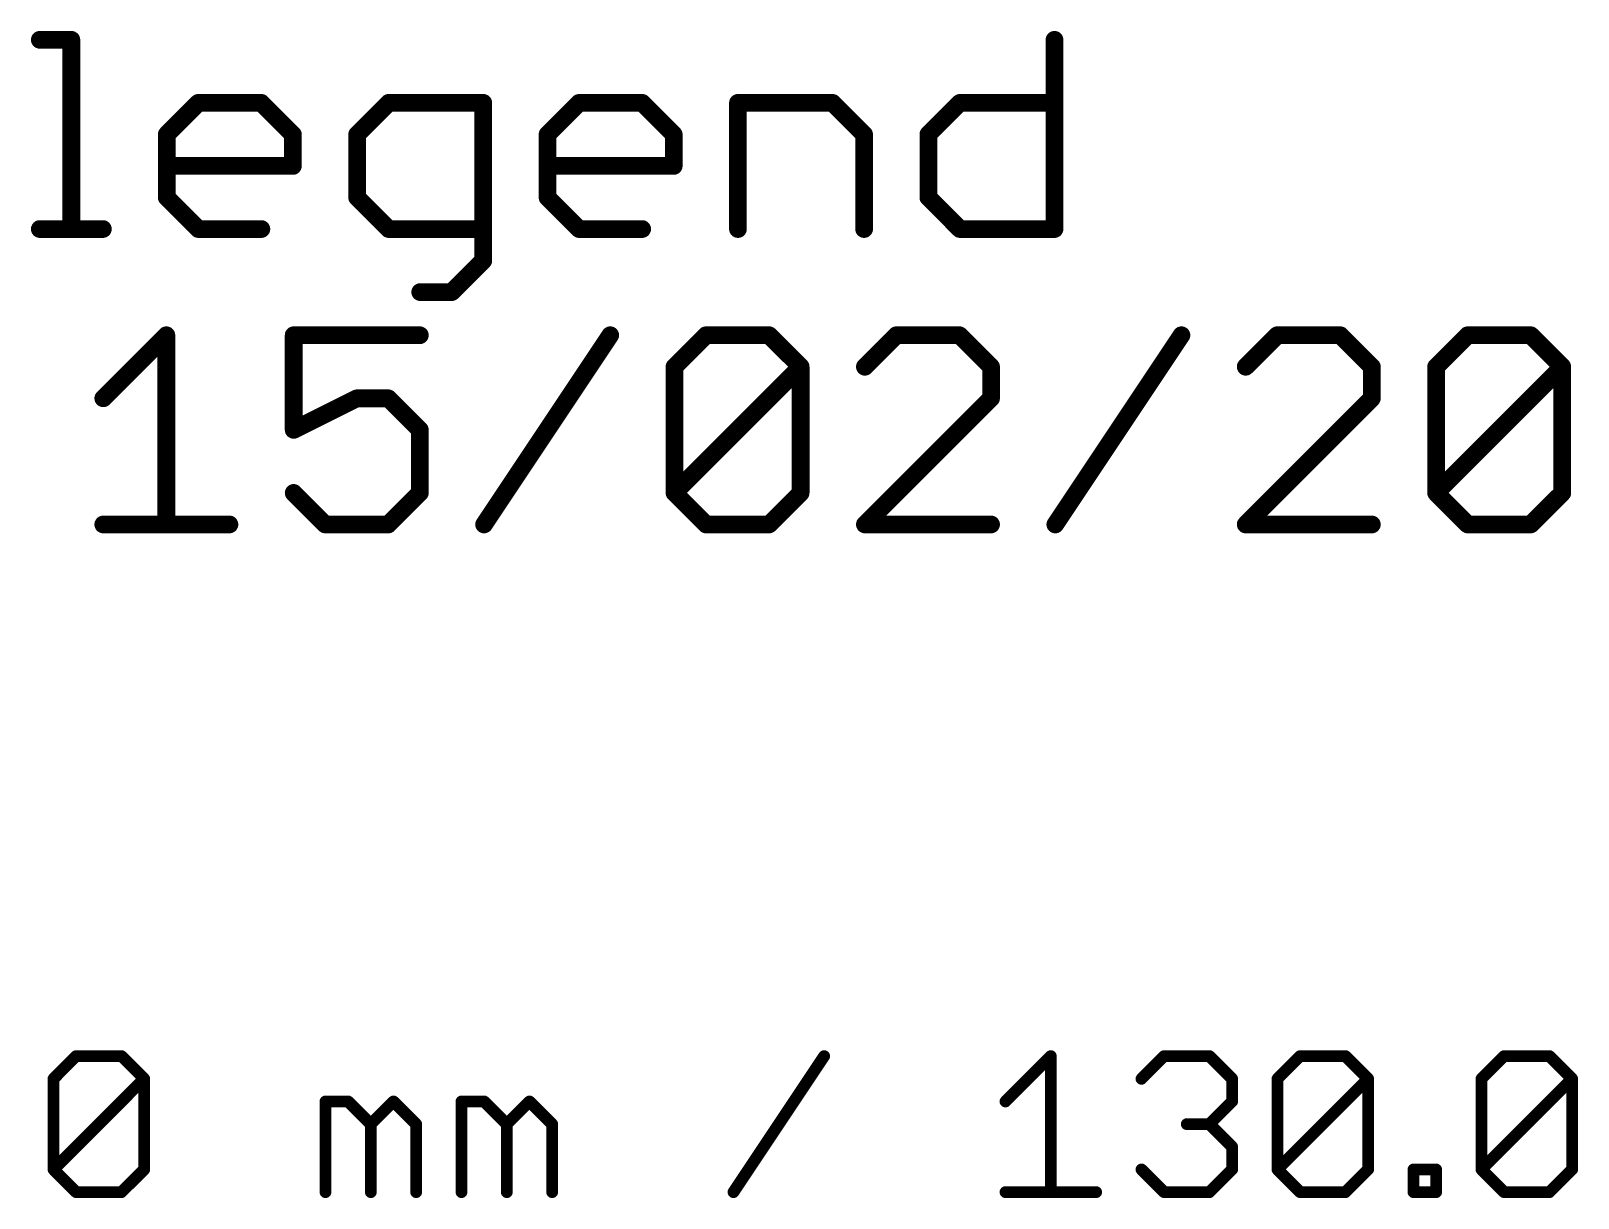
# Model space of a CAD drawing. Extents: x -84 to 54, y -45 to 6.
# Drawn here: x 24.06 to 37.36, y -32.41 to -22.37 of the extents above; entities that cross this region are included whole.
import ezdxf

# ---------------------------------------------------------------- set-up
doc = ezdxf.new("R2010")
doc.units = 0
doc.layers.add('144', color=253, linetype='CONTINUOUS')

msp = doc.modelspace()

# ---------------------------------------------------------------- linework, layer by layer
at = {"layer": '144'}
for points, const_width in [([(24.1319, -22.4481), (24.403, -22.4481)], 0.1524), ([(24.403, -22.4481), (24.403, -24.075)], 0.1524), ([(32.8563, -22.4481), (32.8563, -24.075)], 0.1524), ([(25.2233, -23.2616), (25.4944, -22.9904)], 0.1524), ([(25.4944, -22.9904), (26.0367, -22.9904)], 0.1524), ([(26.0367, -22.9904), (26.3079, -23.2616)], 0.1524), ([(27.1315, -22.9904), (26.8604, -23.2616)], 0.1524), ([(27.945, -22.9904), (27.1315, -22.9904)], 0.1524), ([(27.945, -24.3461), (27.945, -22.9904)], 0.1524), ([(28.4975, -23.2616), (28.7686, -22.9904)], 0.1524), ([(28.7686, -22.9904), (29.3109, -22.9904)], 0.1524), ([(29.3109, -22.9904), (29.5821, -23.2616)], 0.1524), ([(30.1346, -24.075), (30.1346, -22.9904)], 0.1524), ([(30.1346, -22.9904), (30.948, -22.9904)], 0.1524), ([(30.948, -22.9904), (31.2192, -23.2616)], 0.1524), ([(31.7717, -23.2616), (32.0428, -22.9904)], 0.1524), ([(32.0428, -22.9904), (32.8563, -22.9904)], 0.1524), ([(25.2233, -23.8039), (25.2233, -23.2616)], 0.1524), ([(26.3079, -23.2616), (26.3079, -23.5327)], 0.1524), ([(26.8604, -23.2616), (26.8604, -23.8039)], 0.1524), ([(28.4975, -23.8039), (28.4975, -23.2616)], 0.1524), ([(29.5821, -23.2616), (29.5821, -23.5327)], 0.1524), ([(31.2192, -23.2616), (31.2192, -24.075)], 0.1524), ([(31.7717, -23.8039), (31.7717, -23.2616)], 0.1524), ([(26.3079, -23.5327), (25.2233, -23.5327)], 0.1524), ([(29.5821, -23.5327), (28.4975, -23.5327)], 0.1524), ([(25.4944, -24.075), (25.2233, -23.8039)], 0.1524), ([(26.8604, -23.8039), (27.1315, -24.075)], 0.1524), ([(28.7686, -24.075), (28.4975, -23.8039)], 0.1524), ([(32.0428, -24.075), (31.7717, -23.8039)], 0.1524), ([(24.1319, -24.075), (24.6742, -24.075)], 0.1524), ([(26.0367, -24.075), (25.4944, -24.075)], 0.1524), ([(27.1315, -24.075), (27.945, -24.075)], 0.1524), ([(29.3109, -24.075), (28.7686, -24.075)], 0.1524), ([(32.8563, -24.075), (32.0428, -24.075)], 0.1524), ([(27.6738, -24.6173), (27.945, -24.3461)], 0.1524), ([(27.4027, -24.6173), (27.6738, -24.6173)], 0.1524), ([(24.6776, -25.5304), (25.2199, -24.9881)], 0.1524), ([(25.2199, -24.9881), (25.2199, -26.615)], 0.1524), ([(27.3993, -24.9881), (26.3147, -24.9881)], 0.1524), ([(26.3147, -24.9881), (26.3147, -25.8016)], 0.1524), ([(27.9518, -26.615), (29.0364, -24.9881)], 0.1524), ([(29.5889, -25.2592), (29.86, -24.9881)], 0.1524), ([(29.86, -24.9881), (30.4023, -24.9881)], 0.1524), ([(30.4023, -24.9881), (30.6735, -25.2592)], 0.1524), ([(31.4971, -24.9881), (31.226, -25.2592)], 0.1524), ([(32.0394, -24.9881), (31.4971, -24.9881)], 0.1524), ([(32.3106, -25.2592), (32.0394, -24.9881)], 0.1524), ([(32.8631, -26.615), (33.9477, -24.9881)], 0.1524), ([(34.7713, -24.9881), (34.5002, -25.2592)], 0.1524), ([(35.3136, -24.9881), (34.7713, -24.9881)], 0.1524), ([(35.5848, -25.2592), (35.3136, -24.9881)], 0.1524), ([(36.1373, -25.2592), (36.4084, -24.9881)], 0.1524), ([(36.4084, -24.9881), (36.9507, -24.9881)], 0.1524), ([(36.9507, -24.9881), (37.2219, -25.2592)], 0.1524), ([(29.5889, -26.3439), (29.5889, -25.2592)], 0.1524), ([(29.5889, -26.3439), (30.6735, -25.2592)], 0.1524), ([(30.6735, -25.2592), (30.6735, -26.3439)], 0.1524), ([(32.3106, -25.5304), (32.3106, -25.2592)], 0.1524), ([(35.5848, -25.5304), (35.5848, -25.2592)], 0.1524), ([(36.1373, -26.3439), (36.1373, -25.2592)], 0.1524), ([(36.1373, -26.3439), (37.2219, -25.2592)], 0.1524), ([(37.2219, -25.2592), (37.2219, -26.3439)], 0.1524), ([(26.3147, -25.8016), (26.857, -25.5304)], 0.1524), ([(26.857, -25.5304), (27.1281, -25.5304)], 0.1524), ([(27.1281, -25.5304), (27.3993, -25.8016)], 0.1524), ([(31.226, -26.615), (32.3106, -25.5304)], 0.1524), ([(34.5002, -26.615), (35.5848, -25.5304)], 0.1524), ([(27.3993, -25.8016), (27.3993, -26.3439)], 0.1524), ([(26.5858, -26.615), (26.3147, -26.3439)], 0.1524), ([(27.3993, -26.3439), (27.1281, -26.615)], 0.1524), ([(29.86, -26.615), (29.5889, -26.3439)], 0.1524), ([(30.6735, -26.3439), (30.4023, -26.615)], 0.1524), ([(36.4084, -26.615), (36.1373, -26.3439)], 0.1524), ([(37.2219, -26.3439), (36.9507, -26.615)], 0.1524), ([(24.6776, -26.615), (25.7622, -26.615)], 0.1524), ([(27.1281, -26.615), (26.5858, -26.615)], 0.1524), ([(30.4023, -26.615), (29.86, -26.615)], 0.1524), ([(32.3106, -26.615), (31.226, -26.615)], 0.1524), ([(35.5848, -26.615), (34.5002, -26.615)], 0.1524), ([(36.9507, -26.615), (36.4084, -26.615)], 0.1524), ([(24.2497, -31.381), (24.4445, -31.1861)], 0.1016), ([(24.4445, -31.1861), (24.8343, -31.1861)], 0.1016), ([(24.8343, -31.1861), (25.0292, -31.381)], 0.1016), ([(30.0962, -32.3554), (30.8757, -31.1861)], 0.1016), ([(32.4348, -31.5759), (32.8245, -31.1861)], 0.1016), ([(32.8245, -31.1861), (32.8245, -32.3554)], 0.1016), ([(33.6041, -31.381), (33.7989, -31.1861)], 0.1016), ([(33.7989, -31.1861), (34.1887, -31.1861)], 0.1016), ([(34.1887, -31.1861), (34.3836, -31.381)], 0.1016), ([(34.7734, -31.381), (34.9682, -31.1861)], 0.1016), ([(34.9682, -31.1861), (35.358, -31.1861)], 0.1016), ([(35.358, -31.1861), (35.5529, -31.381)], 0.1016), ([(36.5273, -31.381), (36.7221, -31.1861)], 0.1016), ([(36.7221, -31.1861), (37.1119, -31.1861)], 0.1016), ([(37.1119, -31.1861), (37.3068, -31.381)], 0.1016), ([(24.2497, -32.1606), (24.2497, -31.381)], 0.1016), ([(24.2497, -32.1606), (25.0292, -31.381)], 0.1016), ([(25.0292, -31.381), (25.0292, -32.1606)], 0.1016), ([(34.3836, -31.381), (34.3836, -31.5759)], 0.1016), ([(34.7734, -32.1606), (34.7734, -31.381)], 0.1016), ([(34.7734, -32.1606), (35.5529, -31.381)], 0.1016), ([(35.5529, -31.381), (35.5529, -32.1606)], 0.1016), ([(36.5273, -32.1606), (36.5273, -31.381)], 0.1016), ([(36.5273, -32.1606), (37.3068, -31.381)], 0.1016), ([(37.3068, -31.381), (37.3068, -32.1606)], 0.1016), ([(26.5883, -32.3554), (26.5883, -31.5759)], 0.1016), ([(26.5883, -31.5759), (26.7831, -31.5759)], 0.1016), ([(26.7831, -31.5759), (26.978, -31.7708)], 0.1016), ([(26.978, -31.7708), (27.1729, -31.5759)], 0.1016), ([(27.1729, -31.5759), (27.3678, -31.7708)], 0.1016), ([(27.7576, -32.3554), (27.7576, -31.5759)], 0.1016), ([(27.7576, -31.5759), (27.9524, -31.5759)], 0.1016), ([(27.9524, -31.5759), (28.1473, -31.7708)], 0.1016), ([(28.1473, -31.7708), (28.3422, -31.5759)], 0.1016), ([(28.3422, -31.5759), (28.5371, -31.7708)], 0.1016), ([(34.3836, -31.5759), (34.1887, -31.7708)], 0.1016), ([(26.978, -31.7708), (26.978, -32.3554)], 0.1016), ([(27.3678, -31.7708), (27.3678, -32.3554)], 0.1016), ([(28.1473, -31.7708), (28.1473, -32.3554)], 0.1016), ([(28.5371, -31.7708), (28.5371, -32.3554)], 0.1016), ([(34.1887, -31.7708), (33.9938, -31.7708)], 0.1016), ([(34.1887, -31.7708), (34.3836, -31.9657)], 0.1016), ([(34.3836, -31.9657), (34.3836, -32.1606)], 0.1016), ([(24.4445, -32.3554), (24.2497, -32.1606)], 0.1016), ([(25.0292, -32.1606), (24.8343, -32.3554)], 0.1016), ([(33.7989, -32.3554), (33.6041, -32.1606)], 0.1016), ([(34.3836, -32.1606), (34.1887, -32.3554)], 0.1016), ([(34.9682, -32.3554), (34.7734, -32.1606)], 0.1016), ([(35.5529, -32.1606), (35.358, -32.3554)], 0.1016), ([(35.9427, -32.3554), (35.9427, -32.1606)], 0.1016), ([(35.9427, -32.1606), (36.1375, -32.1606)], 0.1016), ([(36.1375, -32.1606), (36.1375, -32.3554)], 0.1016), ([(36.7221, -32.3554), (36.5273, -32.1606)], 0.1016), ([(37.3068, -32.1606), (37.1119, -32.3554)], 0.1016), ([(24.8343, -32.3554), (24.4445, -32.3554)], 0.1016), ([(32.4348, -32.3554), (33.2143, -32.3554)], 0.1016), ([(34.1887, -32.3554), (33.7989, -32.3554)], 0.1016), ([(35.358, -32.3554), (34.9682, -32.3554)], 0.1016), ([(36.1375, -32.3554), (35.9427, -32.3554)], 0.1016), ([(37.1119, -32.3554), (36.7221, -32.3554)], 0.1016)]:
    msp.add_lwpolyline(points, dxfattribs=dict(at, const_width=const_width))
for points, const_width in [([(24.1319, -22.41, 1), (24.1319, -22.4862)], 0.0762), ([(24.4411, -22.4481, 1), (24.3649, -22.4481)], 0.0762), ([(24.403, -22.4862, 1), (24.403, -22.41)], 0.0762), ([(32.8944, -22.4481, 1), (32.8182, -22.4481)], 0.0762), ([(25.4944, -22.9523, 1), (25.4944, -23.0285)], 0.0762), ([(25.5213, -23.0173, 1), (25.4675, -22.9635)], 0.0762), ([(26.0636, -22.9635, 1), (26.0098, -23.0173)], 0.0762), ([(26.0367, -23.0285, 1), (26.0367, -22.9523)], 0.0762), ([(27.1315, -22.9523, 1), (27.1315, -23.0285)], 0.0762), ([(27.1584, -23.0173, 1), (27.1046, -22.9635)], 0.0762), ([(27.9831, -22.9904, 1), (27.9069, -22.9904)], 0.0762), ([(27.945, -23.0285, 1), (27.945, -22.9523)], 0.0762), ([(28.7686, -22.9523, 1), (28.7686, -23.0285)], 0.0762), ([(28.7955, -23.0173, 1), (28.7417, -22.9635)], 0.0762), ([(29.3378, -22.9635, 1), (29.284, -23.0173)], 0.0762), ([(29.3109, -23.0285, 1), (29.3109, -22.9523)], 0.0762), ([(30.1727, -22.9904, 1), (30.0965, -22.9904)], 0.0762), ([(30.1346, -22.9523, 1), (30.1346, -23.0285)], 0.0762), ([(30.9749, -22.9635, 1), (30.9211, -23.0173)], 0.0762), ([(30.948, -23.0285, 1), (30.948, -22.9523)], 0.0762), ([(32.0428, -22.9523, 1), (32.0428, -23.0285)], 0.0762), ([(32.0697, -23.0173, 1), (32.0159, -22.9635)], 0.0762), ([(32.8563, -23.0285, 1), (32.8563, -22.9523)], 0.0762), ([(25.2614, -23.2616, 1), (25.1852, -23.2616)], 0.0762), ([(25.1964, -23.2347, 1), (25.2502, -23.2885)], 0.0762), ([(26.346, -23.2616, 1), (26.2698, -23.2616)], 0.0762), ([(26.281, -23.2885, 1), (26.3348, -23.2347)], 0.0762), ([(26.8985, -23.2616, 1), (26.8223, -23.2616)], 0.0762), ([(26.8335, -23.2347, 1), (26.8873, -23.2885)], 0.0762), ([(28.5356, -23.2616, 1), (28.4594, -23.2616)], 0.0762), ([(28.4706, -23.2347, 1), (28.5244, -23.2885)], 0.0762), ([(29.6202, -23.2616, 1), (29.544, -23.2616)], 0.0762), ([(29.5552, -23.2885, 1), (29.609, -23.2347)], 0.0762), ([(31.2573, -23.2616, 1), (31.1811, -23.2616)], 0.0762), ([(31.1923, -23.2885, 1), (31.2461, -23.2347)], 0.0762), ([(31.8098, -23.2616, 1), (31.7336, -23.2616)], 0.0762), ([(31.7448, -23.2347, 1), (31.7986, -23.2885)], 0.0762), ([(25.2233, -23.4946, 1), (25.2233, -23.5708)], 0.0762), ([(26.2698, -23.5327, 1), (26.346, -23.5327)], 0.0762), ([(26.3079, -23.5708, 1), (26.3079, -23.4946)], 0.0762), ([(28.4975, -23.4946, 1), (28.4975, -23.5708)], 0.0762), ([(29.544, -23.5327, 1), (29.6202, -23.5327)], 0.0762), ([(29.5821, -23.5708, 1), (29.5821, -23.4946)], 0.0762), ([(25.1852, -23.8039, 1), (25.2614, -23.8039)], 0.0762), ([(25.2502, -23.777, 1), (25.1964, -23.8308)], 0.0762), ([(26.8223, -23.8039, 1), (26.8985, -23.8039)], 0.0762), ([(26.8873, -23.777, 1), (26.8335, -23.8308)], 0.0762), ([(28.4594, -23.8039, 1), (28.5356, -23.8039)], 0.0762), ([(28.5244, -23.777, 1), (28.4706, -23.8308)], 0.0762), ([(31.7336, -23.8039, 1), (31.8098, -23.8039)], 0.0762), ([(31.7986, -23.777, 1), (31.7448, -23.8308)], 0.0762), ([(24.1319, -24.0369, 1), (24.1319, -24.1131)], 0.0762), ([(24.3649, -24.075, 1), (24.4411, -24.075)], 0.0762), ([(24.6742, -24.1131, 1), (24.6742, -24.0369)], 0.0762), ([(25.4944, -24.0369, 1), (25.4944, -24.1131)], 0.0762), ([(25.4675, -24.1019, 1), (25.5213, -24.0481)], 0.0762), ([(26.0367, -24.1131, 1), (26.0367, -24.0369)], 0.0762), ([(27.1315, -24.0369, 1), (27.1315, -24.1131)], 0.0762), ([(27.1046, -24.1019, 1), (27.1584, -24.0481)], 0.0762), ([(27.945, -24.1131, 1), (27.945, -24.0369)], 0.0762), ([(28.7686, -24.0369, 1), (28.7686, -24.1131)], 0.0762), ([(28.7417, -24.1019, 1), (28.7955, -24.0481)], 0.0762), ([(29.3109, -24.1131, 1), (29.3109, -24.0369)], 0.0762), ([(30.0965, -24.075, 1), (30.1727, -24.075)], 0.0762), ([(31.1811, -24.075, 1), (31.2573, -24.075)], 0.0762), ([(32.0428, -24.0369, 1), (32.0428, -24.1131)], 0.0762), ([(32.0159, -24.1019, 1), (32.0697, -24.0481)], 0.0762), ([(32.8182, -24.075, 1), (32.8944, -24.075)], 0.0762), ([(32.8563, -24.1131, 1), (32.8563, -24.0369)], 0.0762), ([(27.9069, -24.3461, 1), (27.9831, -24.3461)], 0.0762), ([(27.9719, -24.373, 1), (27.9181, -24.3192)], 0.0762), ([(27.4027, -24.5792, 1), (27.4027, -24.6554)], 0.0762), ([(27.6469, -24.5904, 1), (27.7007, -24.6442)], 0.0762), ([(27.6738, -24.6554, 1), (27.6738, -24.5792)], 0.0762), ([(25.258, -24.9881, 1), (25.1818, -24.9881)], 0.0762), ([(25.2468, -25.015, 1), (25.193, -24.9612)], 0.0762), ([(26.3147, -24.95, 1), (26.3147, -25.0262)], 0.0762), ([(26.3528, -24.9881, 1), (26.2766, -24.9881)], 0.0762), ([(27.3993, -25.0262, 1), (27.3993, -24.95)], 0.0762), ([(29.0681, -25.0092, 1), (29.0047, -24.967)], 0.0762), ([(29.86, -24.95, 1), (29.86, -25.0262)], 0.0762), ([(29.8869, -25.015, 1), (29.8331, -24.9612)], 0.0762), ([(30.4292, -24.9612, 1), (30.3754, -25.015)], 0.0762), ([(30.4023, -25.0262, 1), (30.4023, -24.95)], 0.0762), ([(31.4971, -24.95, 1), (31.4971, -25.0262)], 0.0762), ([(31.524, -25.015, 1), (31.4702, -24.9612)], 0.0762), ([(32.0663, -24.9612, 1), (32.0125, -25.015)], 0.0762), ([(32.0394, -25.0262, 1), (32.0394, -24.95)], 0.0762), ([(33.9794, -25.0092, 1), (33.916, -24.967)], 0.0762), ([(34.7713, -24.95, 1), (34.7713, -25.0262)], 0.0762), ([(34.7982, -25.015, 1), (34.7444, -24.9612)], 0.0762), ([(35.3405, -24.9612, 1), (35.2867, -25.015)], 0.0762), ([(35.3136, -25.0262, 1), (35.3136, -24.95)], 0.0762), ([(36.4084, -24.95, 1), (36.4084, -25.0262)], 0.0762), ([(36.4353, -25.015, 1), (36.3815, -24.9612)], 0.0762), ([(36.9776, -24.9612, 1), (36.9238, -25.015)], 0.0762), ([(36.9507, -25.0262, 1), (36.9507, -24.95)], 0.0762), ([(29.627, -25.2592, 1), (29.5508, -25.2592)], 0.0762), ([(29.562, -25.2323, 1), (29.6158, -25.2861)], 0.0762), ([(30.7116, -25.2592, 1), (30.6354, -25.2592)], 0.0762), ([(30.7004, -25.2861, 1), (30.6466, -25.2323)], 0.0762), ([(30.6466, -25.2861, 1), (30.7004, -25.2323)], 0.0762), ([(31.1991, -25.2323, 1), (31.2529, -25.2861)], 0.0762), ([(32.3487, -25.2592, 1), (32.2725, -25.2592)], 0.0762), ([(32.2837, -25.2861, 1), (32.3375, -25.2323)], 0.0762), ([(34.4733, -25.2323, 1), (34.5271, -25.2861)], 0.0762), ([(35.6229, -25.2592, 1), (35.5467, -25.2592)], 0.0762), ([(35.5579, -25.2861, 1), (35.6117, -25.2323)], 0.0762), ([(36.1754, -25.2592, 1), (36.0992, -25.2592)], 0.0762), ([(36.1104, -25.2323, 1), (36.1642, -25.2861)], 0.0762), ([(37.26, -25.2592, 1), (37.1838, -25.2592)], 0.0762), ([(37.2488, -25.2861, 1), (37.195, -25.2323)], 0.0762), ([(37.195, -25.2861, 1), (37.2488, -25.2323)], 0.0762), ([(24.6507, -25.5035, 1), (24.7045, -25.5573)], 0.0762), ([(26.857, -25.4923, 1), (26.857, -25.5685)], 0.0762), ([(26.874, -25.5645, 1), (26.84, -25.4963)], 0.0762), ([(27.155, -25.5035, 1), (27.1012, -25.5573)], 0.0762), ([(27.1281, -25.5685, 1), (27.1281, -25.4923)], 0.0762), ([(32.2725, -25.5304, 1), (32.3487, -25.5304)], 0.0762), ([(32.3375, -25.5573, 1), (32.2837, -25.5035)], 0.0762), ([(35.5467, -25.5304, 1), (35.6229, -25.5304)], 0.0762), ([(35.6117, -25.5573, 1), (35.5579, -25.5035)], 0.0762), ([(26.2977, -25.7675, 1), (26.3317, -25.8357)], 0.0762), ([(26.2766, -25.8016, 1), (26.3528, -25.8016)], 0.0762), ([(27.4374, -25.8016, 1), (27.3612, -25.8016)], 0.0762), ([(27.3724, -25.8285, 1), (27.4262, -25.7747)], 0.0762), ([(26.3416, -26.317, 1), (26.2878, -26.3708)], 0.0762), ([(27.3612, -26.3439, 1), (27.4374, -26.3439)], 0.0762), ([(27.4262, -26.3708, 1), (27.3724, -26.317)], 0.0762), ([(29.5508, -26.3439, 1), (29.627, -26.3439)], 0.0762), ([(29.6158, -26.317, 1), (29.562, -26.3708)], 0.0762), ([(29.562, -26.317, 1), (29.6158, -26.3708)], 0.0762), ([(30.6354, -26.3439, 1), (30.7116, -26.3439)], 0.0762), ([(30.7004, -26.3708, 1), (30.6466, -26.317)], 0.0762), ([(36.0992, -26.3439, 1), (36.1754, -26.3439)], 0.0762), ([(36.1642, -26.317, 1), (36.1104, -26.3708)], 0.0762), ([(36.1104, -26.317, 1), (36.1642, -26.3708)], 0.0762), ([(37.1838, -26.3439, 1), (37.26, -26.3439)], 0.0762), ([(37.2488, -26.3708, 1), (37.195, -26.317)], 0.0762), ([(24.6776, -26.5769, 1), (24.6776, -26.6531)], 0.0762), ([(25.1818, -26.615, 1), (25.258, -26.615)], 0.0762), ([(25.7622, -26.6531, 1), (25.7622, -26.5769)], 0.0762), ([(26.5858, -26.5769, 1), (26.5858, -26.6531)], 0.0762), ([(26.5589, -26.6419, 1), (26.6127, -26.5881)], 0.0762), ([(27.1012, -26.5881, 1), (27.155, -26.6419)], 0.0762), ([(27.1281, -26.6531, 1), (27.1281, -26.5769)], 0.0762), ([(27.9201, -26.5939, 1), (27.9835, -26.6361)], 0.0762), ([(29.86, -26.5769, 1), (29.86, -26.6531)], 0.0762), ([(29.8331, -26.6419, 1), (29.8869, -26.5881)], 0.0762), ([(30.3754, -26.5881, 1), (30.4292, -26.6419)], 0.0762), ([(30.4023, -26.6531, 1), (30.4023, -26.5769)], 0.0762), ([(31.226, -26.5769, 1), (31.226, -26.6531)], 0.0762), ([(31.1991, -26.5881, 1), (31.2529, -26.6419)], 0.0762), ([(32.3106, -26.6531, 1), (32.3106, -26.5769)], 0.0762), ([(32.8314, -26.5939, 1), (32.8948, -26.6361)], 0.0762), ([(34.5002, -26.5769, 1), (34.5002, -26.6531)], 0.0762), ([(34.4733, -26.5881, 1), (34.5271, -26.6419)], 0.0762), ([(35.5848, -26.6531, 1), (35.5848, -26.5769)], 0.0762), ([(36.4084, -26.5769, 1), (36.4084, -26.6531)], 0.0762), ([(36.3815, -26.6419, 1), (36.4353, -26.5881)], 0.0762), ([(36.9238, -26.5881, 1), (36.9776, -26.6419)], 0.0762), ([(36.9507, -26.6531, 1), (36.9507, -26.5769)], 0.0762), ([(24.4445, -31.1607, 1), (24.4445, -31.2115)], 0.0508), ([(24.4625, -31.2041, 1), (24.4265, -31.1681)], 0.0508), ([(24.8523, -31.1681, 1), (24.8163, -31.2041)], 0.0508), ([(24.8343, -31.2115, 1), (24.8343, -31.1607)], 0.0508), ([(30.8968, -31.2002, 1), (30.8546, -31.172)], 0.0508), ([(32.8499, -31.1861, 1), (32.7991, -31.1861)], 0.0508), ([(32.8425, -31.2041, 1), (32.8065, -31.1681)], 0.0508), ([(33.7989, -31.1607, 1), (33.7989, -31.2115)], 0.0508), ([(33.8169, -31.2041, 1), (33.7809, -31.1681)], 0.0508), ([(34.2067, -31.1681, 1), (34.1707, -31.2041)], 0.0508), ([(34.1887, -31.2115, 1), (34.1887, -31.1607)], 0.0508), ([(34.9682, -31.1607, 1), (34.9682, -31.2115)], 0.0508), ([(34.9862, -31.2041, 1), (34.9502, -31.1681)], 0.0508), ([(35.376, -31.1681, 1), (35.34, -31.2041)], 0.0508), ([(35.358, -31.2115, 1), (35.358, -31.1607)], 0.0508), ([(36.7221, -31.1607, 1), (36.7221, -31.2115)], 0.0508), ([(36.7401, -31.2041, 1), (36.7041, -31.1681)], 0.0508), ([(37.1299, -31.1681, 1), (37.0939, -31.2041)], 0.0508), ([(37.1119, -31.2115, 1), (37.1119, -31.1607)], 0.0508), ([(24.2317, -31.363, 1), (24.2677, -31.399)], 0.0508), ([(24.2751, -31.381, 1), (24.2243, -31.381)], 0.0508), ([(25.0546, -31.381, 1), (25.0038, -31.381)], 0.0508), ([(25.0472, -31.399, 1), (25.0112, -31.363)], 0.0508), ([(25.0112, -31.399, 1), (25.0472, -31.363)], 0.0508), ([(33.5861, -31.363, 1), (33.6221, -31.399)], 0.0508), ([(34.409, -31.381, 1), (34.3582, -31.381)], 0.0508), ([(34.3656, -31.399, 1), (34.4016, -31.363)], 0.0508), ([(34.7554, -31.363, 1), (34.7914, -31.399)], 0.0508), ([(34.7988, -31.381, 1), (34.748, -31.381)], 0.0508), ([(35.5783, -31.381, 1), (35.5275, -31.381)], 0.0508), ([(35.5709, -31.399, 1), (35.5349, -31.363)], 0.0508), ([(35.5349, -31.399, 1), (35.5709, -31.363)], 0.0508), ([(36.5093, -31.363, 1), (36.5453, -31.399)], 0.0508), ([(36.5527, -31.381, 1), (36.5019, -31.381)], 0.0508), ([(37.3322, -31.381, 1), (37.2814, -31.381)], 0.0508), ([(37.3248, -31.399, 1), (37.2888, -31.363)], 0.0508), ([(37.2888, -31.399, 1), (37.3248, -31.363)], 0.0508), ([(26.6137, -31.5759, 1), (26.5629, -31.5759)], 0.0508), ([(26.5883, -31.5505, 1), (26.5883, -31.6013)], 0.0508), ([(26.8011, -31.5579, 1), (26.7651, -31.5939)], 0.0508), ([(26.7831, -31.6013, 1), (26.7831, -31.5505)], 0.0508), ([(27.1909, -31.5579, 1), (27.1549, -31.5939)], 0.0508), ([(27.1909, -31.5939, 1), (27.1549, -31.5579)], 0.0508), ([(27.783, -31.5759, 1), (27.7322, -31.5759)], 0.0508), ([(27.7576, -31.5505, 1), (27.7576, -31.6013)], 0.0508), ([(27.9704, -31.5579, 1), (27.9344, -31.5939)], 0.0508), ([(27.9524, -31.6013, 1), (27.9524, -31.5505)], 0.0508), ([(28.3602, -31.5579, 1), (28.3242, -31.5939)], 0.0508), ([(28.3602, -31.5939, 1), (28.3242, -31.5579)], 0.0508), ([(34.4016, -31.5939, 1), (34.3656, -31.5579)], 0.0508), ([(32.4168, -31.5579, 1), (32.4528, -31.5939)], 0.0508), ([(34.3582, -31.5759, 1), (34.409, -31.5759)], 0.0508), ([(26.96, -31.7528, 1), (26.996, -31.7888)], 0.0508), ([(27.0034, -31.7708, 1), (26.9526, -31.7708)], 0.0508), ([(26.96, -31.7888, 1), (26.996, -31.7528)], 0.0508), ([(27.3932, -31.7708, 1), (27.3424, -31.7708)], 0.0508), ([(27.3498, -31.7888, 1), (27.3858, -31.7528)], 0.0508), ([(28.1293, -31.7528, 1), (28.1653, -31.7888)], 0.0508), ([(28.1727, -31.7708, 1), (28.1219, -31.7708)], 0.0508), ([(28.1293, -31.7888, 1), (28.1653, -31.7528)], 0.0508), ([(28.5625, -31.7708, 1), (28.5117, -31.7708)], 0.0508), ([(28.5191, -31.7888, 1), (28.5551, -31.7528)], 0.0508), ([(33.9938, -31.7454, 1), (33.9938, -31.7962)], 0.0508), ([(34.2067, -31.7528, 1), (34.1707, -31.7888)], 0.0508), ([(34.1707, -31.7528, 1), (34.2067, -31.7888)], 0.0508), ([(34.1887, -31.7962, 1), (34.1887, -31.7454)], 0.0508), ([(34.409, -31.9657, 1), (34.3582, -31.9657)], 0.0508), ([(34.3656, -31.9837, 1), (34.4016, -31.9477)], 0.0508), ([(24.2677, -32.1426, 1), (24.2317, -32.1786)], 0.0508), ([(24.2317, -32.1426, 1), (24.2677, -32.1786)], 0.0508), ([(24.2243, -32.1606, 1), (24.2751, -32.1606)], 0.0508), ([(25.0038, -32.1606, 1), (25.0546, -32.1606)], 0.0508), ([(25.0472, -32.1786, 1), (25.0112, -32.1426)], 0.0508), ([(33.6221, -32.1426, 1), (33.5861, -32.1786)], 0.0508), ([(34.3582, -32.1606, 1), (34.409, -32.1606)], 0.0508), ([(34.4016, -32.1786, 1), (34.3656, -32.1426)], 0.0508), ([(34.7914, -32.1426, 1), (34.7554, -32.1786)], 0.0508), ([(34.7554, -32.1426, 1), (34.7914, -32.1786)], 0.0508), ([(34.748, -32.1606, 1), (34.7988, -32.1606)], 0.0508), ([(35.5275, -32.1606, 1), (35.5783, -32.1606)], 0.0508), ([(35.5709, -32.1786, 1), (35.5349, -32.1426)], 0.0508), ([(35.9681, -32.1606, 1), (35.9173, -32.1606)], 0.0508), ([(35.9427, -32.1352, 1), (35.9427, -32.186)], 0.0508), ([(36.1629, -32.1606, 1), (36.1121, -32.1606)], 0.0508), ([(36.1375, -32.186, 1), (36.1375, -32.1352)], 0.0508), ([(36.5453, -32.1426, 1), (36.5093, -32.1786)], 0.0508), ([(36.5093, -32.1426, 1), (36.5453, -32.1786)], 0.0508), ([(36.5019, -32.1606, 1), (36.5527, -32.1606)], 0.0508), ([(37.2814, -32.1606, 1), (37.3322, -32.1606)], 0.0508), ([(37.3248, -32.1786, 1), (37.2888, -32.1426)], 0.0508), ([(24.4445, -32.33, 1), (24.4445, -32.3808)], 0.0508), ([(24.4265, -32.3734, 1), (24.4625, -32.3374)], 0.0508), ([(24.8163, -32.3374, 1), (24.8523, -32.3734)], 0.0508), ([(24.8343, -32.3808, 1), (24.8343, -32.33)], 0.0508), ([(30.0751, -32.3413, 1), (30.1173, -32.3695)], 0.0508), ([(32.4348, -32.33, 1), (32.4348, -32.3808)], 0.0508), ([(33.2143, -32.3808, 1), (33.2143, -32.33)], 0.0508), ([(33.7989, -32.33, 1), (33.7989, -32.3808)], 0.0508), ([(33.7809, -32.3734, 1), (33.8169, -32.3374)], 0.0508), ([(34.1707, -32.3374, 1), (34.2067, -32.3734)], 0.0508), ([(34.1887, -32.3808, 1), (34.1887, -32.33)], 0.0508), ([(34.9682, -32.33, 1), (34.9682, -32.3808)], 0.0508), ([(34.9502, -32.3734, 1), (34.9862, -32.3374)], 0.0508), ([(35.34, -32.3374, 1), (35.376, -32.3734)], 0.0508), ([(35.358, -32.3808, 1), (35.358, -32.33)], 0.0508), ([(35.9427, -32.33, 1), (35.9427, -32.3808)], 0.0508), ([(36.1375, -32.3808, 1), (36.1375, -32.33)], 0.0508), ([(36.7221, -32.33, 1), (36.7221, -32.3808)], 0.0508), ([(36.7041, -32.3734, 1), (36.7401, -32.3374)], 0.0508), ([(37.0939, -32.3374, 1), (37.1299, -32.3734)], 0.0508), ([(37.1119, -32.3808, 1), (37.1119, -32.33)], 0.0508), ([(26.5629, -32.3554, 1), (26.6137, -32.3554)], 0.0508), ([(26.9526, -32.3554, 1), (27.0034, -32.3554)], 0.0508), ([(27.3424, -32.3554, 1), (27.3932, -32.3554)], 0.0508), ([(27.7322, -32.3554, 1), (27.783, -32.3554)], 0.0508), ([(28.1219, -32.3554, 1), (28.1727, -32.3554)], 0.0508), ([(28.5117, -32.3554, 1), (28.5625, -32.3554)], 0.0508), ([(32.7991, -32.3554, 1), (32.8499, -32.3554)], 0.0508), ([(35.9173, -32.3554, 1), (35.9681, -32.3554)], 0.0508), ([(36.1121, -32.3554, 1), (36.1629, -32.3554)], 0.0508)]:
    msp.add_lwpolyline(points, format="xyb", dxfattribs=dict(at, const_width=const_width))

doc.saveas('drawing.dxf')
